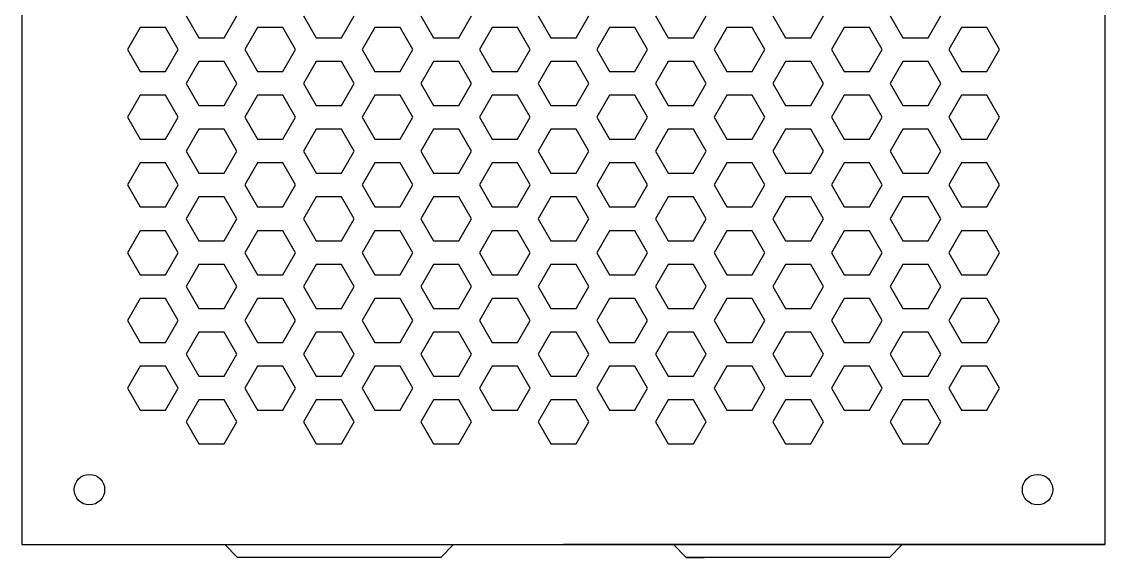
# Model space of a CAD drawing. Header units: inches. Extents: x 15 to 23, y 15 to 23.
# Drawn here: x 15 to 23, y 15 to 18.96 of the extents above; entities that cross this region are included whole.
import ezdxf

# ---------------------------------------------------------------- set-up
doc = ezdxf.new("R2010")
doc.units = ezdxf.units.IN
doc.layers.get('0').update_dxf_attribs({"linetype": 'CONTINUOUS'})

msp = doc.modelspace()

# ---------------------------------------------------------------- linework, layer by layer
for p, q in [((15, 23, -0.5), (15, 15.0937, -0.5)), ((23, 15.0937, -0.5), (23, 23, -0.5)), ((16.2144, 19, -0.5), (16.3082, 18.8376, -0.5)), ((16.4957, 18.8376, -0.5), (16.5894, 19, -0.5)), ((17.0805, 19, -0.5), (17.1742, 18.8376, -0.5)), ((17.3617, 18.8376, -0.5), (17.4555, 19, -0.5)), ((17.9465, 19, -0.5), (18.0402, 18.8376, -0.5)), ((18.2277, 18.8376, -0.5), (18.3215, 19, -0.5)), ((18.8125, 19, -0.5), (18.9063, 18.8376, -0.5)), ((19.0938, 18.8376, -0.5), (19.1875, 19, -0.5)), ((19.6785, 19, -0.5), (19.7723, 18.8376, -0.5)), ((19.9598, 18.8376, -0.5), (20.0535, 19, -0.5)), ((20.5446, 19, -0.5), (20.6383, 18.8376, -0.5)), ((20.8258, 18.8376, -0.5), (20.9196, 19, -0.5)), ((21.4106, 19, -0.5), (21.5043, 18.8376, -0.5)), ((21.6918, 18.8376, -0.5), (21.7856, 19, -0.5)), ((15.8752, 18.9124, -0.5), (15.7814, 18.75, -0.5)), ((16.0627, 18.9124, -0.5), (15.8752, 18.9124, -0.5)), ((16.1564, 18.75, -0.5), (16.0627, 18.9124, -0.5)), ((16.7412, 18.9124, -0.5), (16.6474, 18.75, -0.5)), ((16.9287, 18.9124, -0.5), (16.7412, 18.9124, -0.5)), ((17.0224, 18.75, -0.5), (16.9287, 18.9124, -0.5)), ((17.6072, 18.9124, -0.5), (17.5135, 18.75, -0.5)), ((17.7947, 18.9124, -0.5), (17.6072, 18.9124, -0.5)), ((17.8885, 18.75, -0.5), (17.7947, 18.9124, -0.5)), ((18.4732, 18.9124, -0.5), (18.3795, 18.75, -0.5)), ((18.6607, 18.9124, -0.5), (18.4732, 18.9124, -0.5)), ((18.7545, 18.75, -0.5), (18.6607, 18.9124, -0.5)), ((19.3393, 18.9124, -0.5), (19.2455, 18.75, -0.5)), ((19.5268, 18.9124, -0.5), (19.3393, 18.9124, -0.5)), ((19.6205, 18.75, -0.5), (19.5268, 18.9124, -0.5)), ((20.2053, 18.9124, -0.5), (20.1115, 18.75, -0.5)), ((20.3928, 18.9124, -0.5), (20.2053, 18.9124, -0.5)), ((20.4865, 18.75, -0.5), (20.3928, 18.9124, -0.5)), ((21.0713, 18.9124, -0.5), (20.9776, 18.75, -0.5)), ((21.2588, 18.9124, -0.5), (21.0713, 18.9124, -0.5)), ((21.3526, 18.75, -0.5), (21.2588, 18.9124, -0.5)), ((21.9373, 18.9124, -0.5), (21.8436, 18.75, -0.5)), ((22.1248, 18.9124, -0.5), (21.9373, 18.9124, -0.5)), ((22.2186, 18.75, -0.5), (22.1248, 18.9124, -0.5)), ((16.3082, 18.8376, -0.5), (16.4957, 18.8376, -0.5)), ((17.1742, 18.8376, -0.5), (17.3617, 18.8376, -0.5)), ((18.0402, 18.8376, -0.5), (18.2277, 18.8376, -0.5)), ((18.9063, 18.8376, -0.5), (19.0938, 18.8376, -0.5)), ((19.7723, 18.8376, -0.5), (19.9598, 18.8376, -0.5)), ((20.6383, 18.8376, -0.5), (20.8258, 18.8376, -0.5)), ((21.5043, 18.8376, -0.5), (21.6918, 18.8376, -0.5)), ((15.7814, 18.75, -0.5), (15.8752, 18.5876, -0.5)), ((16.0627, 18.5876, -0.5), (16.1564, 18.75, -0.5)), ((16.6474, 18.75, -0.5), (16.7412, 18.5876, -0.5)), ((16.9287, 18.5876, -0.5), (17.0224, 18.75, -0.5)), ((17.5135, 18.75, -0.5), (17.6072, 18.5876, -0.5)), ((17.7947, 18.5876, -0.5), (17.8885, 18.75, -0.5)), ((18.3795, 18.75, -0.5), (18.4732, 18.5876, -0.5)), ((18.6607, 18.5876, -0.5), (18.7545, 18.75, -0.5)), ((19.2455, 18.75, -0.5), (19.3393, 18.5876, -0.5)), ((19.5268, 18.5876, -0.5), (19.6205, 18.75, -0.5)), ((20.1115, 18.75, -0.5), (20.2053, 18.5876, -0.5)), ((20.3928, 18.5876, -0.5), (20.4865, 18.75, -0.5)), ((20.9776, 18.75, -0.5), (21.0713, 18.5876, -0.5)), ((21.2588, 18.5876, -0.5), (21.3526, 18.75, -0.5)), ((21.8436, 18.75, -0.5), (21.9373, 18.5876, -0.5)), ((22.1248, 18.5876, -0.5), (22.2186, 18.75, -0.5)), ((16.3082, 18.6624, -0.5), (16.2144, 18.5, -0.5)), ((16.4957, 18.6624, -0.5), (16.3082, 18.6624, -0.5)), ((16.5894, 18.5, -0.5), (16.4957, 18.6624, -0.5)), ((17.1742, 18.6624, -0.5), (17.0805, 18.5, -0.5)), ((17.3617, 18.6624, -0.5), (17.1742, 18.6624, -0.5)), ((17.4555, 18.5, -0.5), (17.3617, 18.6624, -0.5)), ((18.0402, 18.6624, -0.5), (17.9465, 18.5, -0.5)), ((18.2277, 18.6624, -0.5), (18.0402, 18.6624, -0.5)), ((18.3215, 18.5, -0.5), (18.2277, 18.6624, -0.5)), ((18.9063, 18.6624, -0.5), (18.8125, 18.5, -0.5)), ((19.0938, 18.6624, -0.5), (18.9063, 18.6624, -0.5)), ((19.1875, 18.5, -0.5), (19.0938, 18.6624, -0.5)), ((19.7723, 18.6624, -0.5), (19.6785, 18.5, -0.5)), ((19.9598, 18.6624, -0.5), (19.7723, 18.6624, -0.5)), ((20.0535, 18.5, -0.5), (19.9598, 18.6624, -0.5)), ((20.6383, 18.6624, -0.5), (20.5446, 18.5, -0.5)), ((20.8258, 18.6624, -0.5), (20.6383, 18.6624, -0.5)), ((20.9196, 18.5, -0.5), (20.8258, 18.6624, -0.5)), ((21.5043, 18.6624, -0.5), (21.4106, 18.5, -0.5)), ((21.6918, 18.6624, -0.5), (21.5043, 18.6624, -0.5)), ((21.7856, 18.5, -0.5), (21.6918, 18.6624, -0.5)), ((15.8752, 18.5876, -0.5), (16.0627, 18.5876, -0.5)), ((16.7412, 18.5876, -0.5), (16.9287, 18.5876, -0.5)), ((17.6072, 18.5876, -0.5), (17.7947, 18.5876, -0.5)), ((18.4732, 18.5876, -0.5), (18.6607, 18.5876, -0.5)), ((19.3393, 18.5876, -0.5), (19.5268, 18.5876, -0.5)), ((20.2053, 18.5876, -0.5), (20.3928, 18.5876, -0.5)), ((21.0713, 18.5876, -0.5), (21.2588, 18.5876, -0.5)), ((21.9373, 18.5876, -0.5), (22.1248, 18.5876, -0.5)), ((16.2144, 18.5, -0.5), (16.3082, 18.3376, -0.5)), ((16.4957, 18.3376, -0.5), (16.5894, 18.5, -0.5)), ((17.0805, 18.5, -0.5), (17.1742, 18.3376, -0.5)), ((17.3617, 18.3376, -0.5), (17.4555, 18.5, -0.5)), ((17.9465, 18.5, -0.5), (18.0402, 18.3376, -0.5)), ((18.2277, 18.3376, -0.5), (18.3215, 18.5, -0.5)), ((18.8125, 18.5, -0.5), (18.9063, 18.3376, -0.5)), ((19.0938, 18.3376, -0.5), (19.1875, 18.5, -0.5)), ((19.6785, 18.5, -0.5), (19.7723, 18.3376, -0.5)), ((19.9598, 18.3376, -0.5), (20.0535, 18.5, -0.5)), ((20.5446, 18.5, -0.5), (20.6383, 18.3376, -0.5)), ((20.8258, 18.3376, -0.5), (20.9196, 18.5, -0.5)), ((21.4106, 18.5, -0.5), (21.5043, 18.3376, -0.5)), ((21.6918, 18.3376, -0.5), (21.7856, 18.5, -0.5)), ((15.8752, 18.4124, -0.5), (15.7814, 18.25, -0.5)), ((16.0627, 18.4124, -0.5), (15.8752, 18.4124, -0.5)), ((16.1564, 18.25, -0.5), (16.0627, 18.4124, -0.5)), ((16.7412, 18.4124, -0.5), (16.6474, 18.25, -0.5)), ((16.9287, 18.4124, -0.5), (16.7412, 18.4124, -0.5)), ((17.0224, 18.25, -0.5), (16.9287, 18.4124, -0.5)), ((17.6072, 18.4124, -0.5), (17.5135, 18.25, -0.5)), ((17.7947, 18.4124, -0.5), (17.6072, 18.4124, -0.5)), ((17.8885, 18.25, -0.5), (17.7947, 18.4124, -0.5)), ((18.4732, 18.4124, -0.5), (18.3795, 18.25, -0.5)), ((18.6607, 18.4124, -0.5), (18.4732, 18.4124, -0.5)), ((18.7545, 18.25, -0.5), (18.6607, 18.4124, -0.5)), ((19.3393, 18.4124, -0.5), (19.2455, 18.25, -0.5)), ((19.5268, 18.4124, -0.5), (19.3393, 18.4124, -0.5)), ((19.6205, 18.25, -0.5), (19.5268, 18.4124, -0.5)), ((20.2053, 18.4124, -0.5), (20.1115, 18.25, -0.5)), ((20.3928, 18.4124, -0.5), (20.2053, 18.4124, -0.5)), ((20.4865, 18.25, -0.5), (20.3928, 18.4124, -0.5)), ((21.0713, 18.4124, -0.5), (20.9776, 18.25, -0.5)), ((21.2588, 18.4124, -0.5), (21.0713, 18.4124, -0.5)), ((21.3526, 18.25, -0.5), (21.2588, 18.4124, -0.5)), ((21.9373, 18.4124, -0.5), (21.8436, 18.25, -0.5)), ((22.1248, 18.4124, -0.5), (21.9373, 18.4124, -0.5)), ((22.2186, 18.25, -0.5), (22.1248, 18.4124, -0.5)), ((16.3082, 18.3376, -0.5), (16.4957, 18.3376, -0.5)), ((17.1742, 18.3376, -0.5), (17.3617, 18.3376, -0.5)), ((18.0402, 18.3376, -0.5), (18.2277, 18.3376, -0.5)), ((18.9063, 18.3376, -0.5), (19.0938, 18.3376, -0.5)), ((19.7723, 18.3376, -0.5), (19.9598, 18.3376, -0.5)), ((20.6383, 18.3376, -0.5), (20.8258, 18.3376, -0.5)), ((21.5043, 18.3376, -0.5), (21.6918, 18.3376, -0.5)), ((15.7814, 18.25, -0.5), (15.8752, 18.0876, -0.5)), ((16.0627, 18.0876, -0.5), (16.1564, 18.25, -0.5)), ((16.6474, 18.25, -0.5), (16.7412, 18.0876, -0.5)), ((16.9287, 18.0876, -0.5), (17.0224, 18.25, -0.5)), ((17.5135, 18.25, -0.5), (17.6072, 18.0876, -0.5)), ((17.7947, 18.0876, -0.5), (17.8885, 18.25, -0.5)), ((18.3795, 18.25, -0.5), (18.4732, 18.0876, -0.5)), ((18.6607, 18.0876, -0.5), (18.7545, 18.25, -0.5)), ((19.2455, 18.25, -0.5), (19.3393, 18.0876, -0.5)), ((19.5268, 18.0876, -0.5), (19.6205, 18.25, -0.5)), ((20.1115, 18.25, -0.5), (20.2053, 18.0876, -0.5)), ((20.3928, 18.0876, -0.5), (20.4865, 18.25, -0.5)), ((20.9776, 18.25, -0.5), (21.0713, 18.0876, -0.5)), ((21.2588, 18.0876, -0.5), (21.3526, 18.25, -0.5)), ((21.8436, 18.25, -0.5), (21.9373, 18.0876, -0.5)), ((22.1248, 18.0876, -0.5), (22.2186, 18.25, -0.5)), ((16.3082, 18.1624, -0.5), (16.2144, 18, -0.5)), ((16.4957, 18.1624, -0.5), (16.3082, 18.1624, -0.5)), ((16.5894, 18, -0.5), (16.4957, 18.1624, -0.5)), ((17.1742, 18.1624, -0.5), (17.0805, 18, -0.5)), ((17.3617, 18.1624, -0.5), (17.1742, 18.1624, -0.5)), ((17.4555, 18, -0.5), (17.3617, 18.1624, -0.5)), ((18.0402, 18.1624, -0.5), (17.9465, 18, -0.5)), ((18.2277, 18.1624, -0.5), (18.0402, 18.1624, -0.5)), ((18.3215, 18, -0.5), (18.2277, 18.1624, -0.5)), ((18.9063, 18.1624, -0.5), (18.8125, 18, -0.5)), ((19.0938, 18.1624, -0.5), (18.9063, 18.1624, -0.5)), ((19.1875, 18, -0.5), (19.0938, 18.1624, -0.5)), ((19.7723, 18.1624, -0.5), (19.6785, 18, -0.5)), ((19.9598, 18.1624, -0.5), (19.7723, 18.1624, -0.5)), ((20.0535, 18, -0.5), (19.9598, 18.1624, -0.5)), ((20.6383, 18.1624, -0.5), (20.5446, 18, -0.5)), ((20.8258, 18.1624, -0.5), (20.6383, 18.1624, -0.5)), ((20.9196, 18, -0.5), (20.8258, 18.1624, -0.5)), ((21.5043, 18.1624, -0.5), (21.4106, 18, -0.5)), ((21.6918, 18.1624, -0.5), (21.5043, 18.1624, -0.5)), ((21.7856, 18, -0.5), (21.6918, 18.1624, -0.5)), ((15.8752, 18.0876, -0.5), (16.0627, 18.0876, -0.5)), ((16.7412, 18.0876, -0.5), (16.9287, 18.0876, -0.5)), ((17.6072, 18.0876, -0.5), (17.7947, 18.0876, -0.5)), ((18.4732, 18.0876, -0.5), (18.6607, 18.0876, -0.5)), ((19.3393, 18.0876, -0.5), (19.5268, 18.0876, -0.5)), ((20.2053, 18.0876, -0.5), (20.3928, 18.0876, -0.5)), ((21.0713, 18.0876, -0.5), (21.2588, 18.0876, -0.5)), ((21.9373, 18.0876, -0.5), (22.1248, 18.0876, -0.5)), ((16.2144, 18, -0.5), (16.3082, 17.8376, -0.5)), ((16.4957, 17.8376, -0.5), (16.5894, 18, -0.5)), ((17.0805, 18, -0.5), (17.1742, 17.8376, -0.5)), ((17.3617, 17.8376, -0.5), (17.4555, 18, -0.5)), ((17.9465, 18, -0.5), (18.0402, 17.8376, -0.5)), ((18.2277, 17.8376, -0.5), (18.3215, 18, -0.5)), ((18.8125, 18, -0.5), (18.9063, 17.8376, -0.5)), ((19.0938, 17.8376, -0.5), (19.1875, 18, -0.5)), ((19.6785, 18, -0.5), (19.7723, 17.8376, -0.5)), ((19.9598, 17.8376, -0.5), (20.0535, 18, -0.5)), ((20.5446, 18, -0.5), (20.6383, 17.8376, -0.5)), ((20.8258, 17.8376, -0.5), (20.9196, 18, -0.5)), ((21.4106, 18, -0.5), (21.5043, 17.8376, -0.5)), ((21.6918, 17.8376, -0.5), (21.7856, 18, -0.5)), ((15.8752, 17.9124, -0.5), (15.7814, 17.75, -0.5)), ((16.0627, 17.9124, -0.5), (15.8752, 17.9124, -0.5)), ((16.1564, 17.75, -0.5), (16.0627, 17.9124, -0.5)), ((16.7412, 17.9124, -0.5), (16.6474, 17.75, -0.5)), ((16.9287, 17.9124, -0.5), (16.7412, 17.9124, -0.5)), ((17.0224, 17.75, -0.5), (16.9287, 17.9124, -0.5)), ((17.6072, 17.9124, -0.5), (17.5135, 17.75, -0.5)), ((17.7947, 17.9124, -0.5), (17.6072, 17.9124, -0.5)), ((17.8885, 17.75, -0.5), (17.7947, 17.9124, -0.5)), ((18.4732, 17.9124, -0.5), (18.3795, 17.75, -0.5)), ((18.6607, 17.9124, -0.5), (18.4732, 17.9124, -0.5)), ((18.7545, 17.75, -0.5), (18.6607, 17.9124, -0.5)), ((19.3393, 17.9124, -0.5), (19.2455, 17.75, -0.5)), ((19.5268, 17.9124, -0.5), (19.3393, 17.9124, -0.5)), ((19.6205, 17.75, -0.5), (19.5268, 17.9124, -0.5)), ((20.2053, 17.9124, -0.5), (20.1115, 17.75, -0.5)), ((20.3928, 17.9124, -0.5), (20.2053, 17.9124, -0.5)), ((20.4865, 17.75, -0.5), (20.3928, 17.9124, -0.5)), ((21.0713, 17.9124, -0.5), (20.9776, 17.75, -0.5)), ((21.2588, 17.9124, -0.5), (21.0713, 17.9124, -0.5)), ((21.3526, 17.75, -0.5), (21.2588, 17.9124, -0.5)), ((21.9373, 17.9124, -0.5), (21.8436, 17.75, -0.5)), ((22.1248, 17.9124, -0.5), (21.9373, 17.9124, -0.5)), ((22.2186, 17.75, -0.5), (22.1248, 17.9124, -0.5)), ((16.3082, 17.8376, -0.5), (16.4957, 17.8376, -0.5)), ((17.1742, 17.8376, -0.5), (17.3617, 17.8376, -0.5)), ((18.0402, 17.8376, -0.5), (18.2277, 17.8376, -0.5)), ((18.9063, 17.8376, -0.5), (19.0938, 17.8376, -0.5)), ((19.7723, 17.8376, -0.5), (19.9598, 17.8376, -0.5)), ((20.6383, 17.8376, -0.5), (20.8258, 17.8376, -0.5)), ((21.5043, 17.8376, -0.5), (21.6918, 17.8376, -0.5)), ((15.7814, 17.75, -0.5), (15.8752, 17.5876, -0.5)), ((16.0627, 17.5876, -0.5), (16.1564, 17.75, -0.5)), ((16.6474, 17.75, -0.5), (16.7412, 17.5876, -0.5)), ((16.9287, 17.5876, -0.5), (17.0224, 17.75, -0.5)), ((17.5135, 17.75, -0.5), (17.6072, 17.5876, -0.5)), ((17.7947, 17.5876, -0.5), (17.8885, 17.75, -0.5)), ((18.3795, 17.75, -0.5), (18.4732, 17.5876, -0.5)), ((18.6607, 17.5876, -0.5), (18.7545, 17.75, -0.5)), ((19.2455, 17.75, -0.5), (19.3393, 17.5876, -0.5)), ((19.5268, 17.5876, -0.5), (19.6205, 17.75, -0.5)), ((20.1115, 17.75, -0.5), (20.2053, 17.5876, -0.5)), ((20.3928, 17.5876, -0.5), (20.4865, 17.75, -0.5)), ((20.9776, 17.75, -0.5), (21.0713, 17.5876, -0.5)), ((21.2588, 17.5876, -0.5), (21.3526, 17.75, -0.5)), ((21.8436, 17.75, -0.5), (21.9373, 17.5876, -0.5)), ((22.1248, 17.5876, -0.5), (22.2186, 17.75, -0.5)), ((16.3082, 17.6624, -0.5), (16.2144, 17.5, -0.5)), ((16.4957, 17.6624, -0.5), (16.3082, 17.6624, -0.5)), ((16.5894, 17.5, -0.5), (16.4957, 17.6624, -0.5)), ((17.1742, 17.6624, -0.5), (17.0805, 17.5, -0.5)), ((17.3617, 17.6624, -0.5), (17.1742, 17.6624, -0.5)), ((17.4555, 17.5, -0.5), (17.3617, 17.6624, -0.5)), ((18.0402, 17.6624, -0.5), (17.9465, 17.5, -0.5)), ((18.2277, 17.6624, -0.5), (18.0402, 17.6624, -0.5)), ((18.3215, 17.5, -0.5), (18.2277, 17.6624, -0.5)), ((18.9063, 17.6624, -0.5), (18.8125, 17.5, -0.5)), ((19.0938, 17.6624, -0.5), (18.9063, 17.6624, -0.5)), ((19.1875, 17.5, -0.5), (19.0938, 17.6624, -0.5)), ((19.7723, 17.6624, -0.5), (19.6785, 17.5, -0.5)), ((19.9598, 17.6624, -0.5), (19.7723, 17.6624, -0.5)), ((20.0535, 17.5, -0.5), (19.9598, 17.6624, -0.5)), ((20.6383, 17.6624, -0.5), (20.5446, 17.5, -0.5)), ((20.8258, 17.6624, -0.5), (20.6383, 17.6624, -0.5)), ((20.9196, 17.5, -0.5), (20.8258, 17.6624, -0.5)), ((21.5043, 17.6624, -0.5), (21.4106, 17.5, -0.5)), ((21.6918, 17.6624, -0.5), (21.5043, 17.6624, -0.5)), ((21.7856, 17.5, -0.5), (21.6918, 17.6624, -0.5)), ((15.8752, 17.5876, -0.5), (16.0627, 17.5876, -0.5)), ((16.7412, 17.5876, -0.5), (16.9287, 17.5876, -0.5)), ((17.6072, 17.5876, -0.5), (17.7947, 17.5876, -0.5)), ((18.4732, 17.5876, -0.5), (18.6607, 17.5876, -0.5)), ((19.3393, 17.5876, -0.5), (19.5268, 17.5876, -0.5)), ((20.2053, 17.5876, -0.5), (20.3928, 17.5876, -0.5)), ((21.0713, 17.5876, -0.5), (21.2588, 17.5876, -0.5)), ((21.9373, 17.5876, -0.5), (22.1248, 17.5876, -0.5)), ((16.2144, 17.5, -0.5), (16.3082, 17.3376, -0.5)), ((16.4957, 17.3376, -0.5), (16.5894, 17.5, -0.5)), ((17.0805, 17.5, -0.5), (17.1742, 17.3376, -0.5)), ((17.3617, 17.3376, -0.5), (17.4555, 17.5, -0.5)), ((17.9465, 17.5, -0.5), (18.0402, 17.3376, -0.5)), ((18.2277, 17.3376, -0.5), (18.3215, 17.5, -0.5)), ((18.8125, 17.5, -0.5), (18.9063, 17.3376, -0.5)), ((19.0938, 17.3376, -0.5), (19.1875, 17.5, -0.5)), ((19.6785, 17.5, -0.5), (19.7723, 17.3376, -0.5)), ((19.9598, 17.3376, -0.5), (20.0535, 17.5, -0.5)), ((20.5446, 17.5, -0.5), (20.6383, 17.3376, -0.5)), ((20.8258, 17.3376, -0.5), (20.9196, 17.5, -0.5)), ((21.4106, 17.5, -0.5), (21.5043, 17.3376, -0.5)), ((21.6918, 17.3376, -0.5), (21.7856, 17.5, -0.5)), ((15.8752, 17.4124, -0.5), (15.7814, 17.25, -0.5)), ((16.0627, 17.4124, -0.5), (15.8752, 17.4124, -0.5)), ((16.1564, 17.25, -0.5), (16.0627, 17.4124, -0.5)), ((16.7412, 17.4124, -0.5), (16.6474, 17.25, -0.5)), ((16.9287, 17.4124, -0.5), (16.7412, 17.4124, -0.5)), ((17.0224, 17.25, -0.5), (16.9287, 17.4124, -0.5)), ((17.6072, 17.4124, -0.5), (17.5135, 17.25, -0.5)), ((17.7947, 17.4124, -0.5), (17.6072, 17.4124, -0.5)), ((17.8885, 17.25, -0.5), (17.7947, 17.4124, -0.5)), ((18.4732, 17.4124, -0.5), (18.3795, 17.25, -0.5)), ((18.6607, 17.4124, -0.5), (18.4732, 17.4124, -0.5)), ((18.7545, 17.25, -0.5), (18.6607, 17.4124, -0.5)), ((19.3393, 17.4124, -0.5), (19.2455, 17.25, -0.5)), ((19.5268, 17.4124, -0.5), (19.3393, 17.4124, -0.5)), ((19.6205, 17.25, -0.5), (19.5268, 17.4124, -0.5)), ((20.2053, 17.4124, -0.5), (20.1115, 17.25, -0.5)), ((20.3928, 17.4124, -0.5), (20.2053, 17.4124, -0.5)), ((20.4865, 17.25, -0.5), (20.3928, 17.4124, -0.5)), ((21.0713, 17.4124, -0.5), (20.9776, 17.25, -0.5)), ((21.2588, 17.4124, -0.5), (21.0713, 17.4124, -0.5)), ((21.3526, 17.25, -0.5), (21.2588, 17.4124, -0.5)), ((21.9373, 17.4124, -0.5), (21.8436, 17.25, -0.5)), ((22.1248, 17.4124, -0.5), (21.9373, 17.4124, -0.5)), ((22.2186, 17.25, -0.5), (22.1248, 17.4124, -0.5)), ((16.3082, 17.3376, -0.5), (16.4957, 17.3376, -0.5)), ((17.1742, 17.3376, -0.5), (17.3617, 17.3376, -0.5)), ((18.0402, 17.3376, -0.5), (18.2277, 17.3376, -0.5)), ((18.9063, 17.3376, -0.5), (19.0938, 17.3376, -0.5)), ((19.7723, 17.3376, -0.5), (19.9598, 17.3376, -0.5)), ((20.6383, 17.3376, -0.5), (20.8258, 17.3376, -0.5)), ((21.5043, 17.3376, -0.5), (21.6918, 17.3376, -0.5)), ((15.7814, 17.25, -0.5), (15.8752, 17.0876, -0.5)), ((16.0627, 17.0876, -0.5), (16.1564, 17.25, -0.5)), ((16.6474, 17.25, -0.5), (16.7412, 17.0876, -0.5)), ((16.9287, 17.0876, -0.5), (17.0224, 17.25, -0.5)), ((17.5135, 17.25, -0.5), (17.6072, 17.0876, -0.5)), ((17.7947, 17.0876, -0.5), (17.8885, 17.25, -0.5)), ((18.3795, 17.25, -0.5), (18.4732, 17.0876, -0.5)), ((18.6607, 17.0876, -0.5), (18.7545, 17.25, -0.5)), ((19.2455, 17.25, -0.5), (19.3393, 17.0876, -0.5)), ((19.5268, 17.0876, -0.5), (19.6205, 17.25, -0.5)), ((20.1115, 17.25, -0.5), (20.2053, 17.0876, -0.5)), ((20.3928, 17.0876, -0.5), (20.4865, 17.25, -0.5)), ((20.9776, 17.25, -0.5), (21.0713, 17.0876, -0.5)), ((21.2588, 17.0876, -0.5), (21.3526, 17.25, -0.5)), ((21.8436, 17.25, -0.5), (21.9373, 17.0876, -0.5)), ((22.1248, 17.0876, -0.5), (22.2186, 17.25, -0.5)), ((16.3082, 17.1624, -0.5), (16.2144, 17, -0.5)), ((16.4957, 17.1624, -0.5), (16.3082, 17.1624, -0.5)), ((16.5894, 17, -0.5), (16.4957, 17.1624, -0.5)), ((17.1742, 17.1624, -0.5), (17.0805, 17, -0.5)), ((17.3617, 17.1624, -0.5), (17.1742, 17.1624, -0.5)), ((17.4555, 17, -0.5), (17.3617, 17.1624, -0.5)), ((18.0402, 17.1624, -0.5), (17.9465, 17, -0.5)), ((18.2277, 17.1624, -0.5), (18.0402, 17.1624, -0.5)), ((18.3215, 17, -0.5), (18.2277, 17.1624, -0.5)), ((18.9063, 17.1624, -0.5), (18.8125, 17, -0.5)), ((19.0938, 17.1624, -0.5), (18.9063, 17.1624, -0.5)), ((19.1875, 17, -0.5), (19.0938, 17.1624, -0.5)), ((19.7723, 17.1624, -0.5), (19.6785, 17, -0.5)), ((19.9598, 17.1624, -0.5), (19.7723, 17.1624, -0.5)), ((20.0535, 17, -0.5), (19.9598, 17.1624, -0.5)), ((20.6383, 17.1624, -0.5), (20.5446, 17, -0.5)), ((20.8258, 17.1624, -0.5), (20.6383, 17.1624, -0.5)), ((20.9196, 17, -0.5), (20.8258, 17.1624, -0.5)), ((21.5043, 17.1624, -0.5), (21.4106, 17, -0.5)), ((21.6918, 17.1624, -0.5), (21.5043, 17.1624, -0.5)), ((21.7856, 17, -0.5), (21.6918, 17.1624, -0.5)), ((15.8752, 17.0876, -0.5), (16.0627, 17.0876, -0.5)), ((16.7412, 17.0876, -0.5), (16.9287, 17.0876, -0.5)), ((17.6072, 17.0876, -0.5), (17.7947, 17.0876, -0.5)), ((18.4732, 17.0876, -0.5), (18.6607, 17.0876, -0.5)), ((19.3393, 17.0876, -0.5), (19.5268, 17.0876, -0.5)), ((20.2053, 17.0876, -0.5), (20.3928, 17.0876, -0.5)), ((21.0713, 17.0876, -0.5), (21.2588, 17.0876, -0.5)), ((21.9373, 17.0876, -0.5), (22.1248, 17.0876, -0.5)), ((16.2144, 17, -0.5), (16.3082, 16.8376, -0.5)), ((16.4957, 16.8376, -0.5), (16.5894, 17, -0.5)), ((17.0805, 17, -0.5), (17.1742, 16.8376, -0.5)), ((17.3617, 16.8376, -0.5), (17.4555, 17, -0.5)), ((17.9465, 17, -0.5), (18.0402, 16.8376, -0.5)), ((18.2277, 16.8376, -0.5), (18.3215, 17, -0.5)), ((18.8125, 17, -0.5), (18.9063, 16.8376, -0.5)), ((19.0938, 16.8376, -0.5), (19.1875, 17, -0.5)), ((19.6785, 17, -0.5), (19.7723, 16.8376, -0.5)), ((19.9598, 16.8376, -0.5), (20.0535, 17, -0.5)), ((20.5446, 17, -0.5), (20.6383, 16.8376, -0.5)), ((20.8258, 16.8376, -0.5), (20.9196, 17, -0.5)), ((21.4106, 17, -0.5), (21.5043, 16.8376, -0.5)), ((21.6918, 16.8376, -0.5), (21.7856, 17, -0.5)), ((15.8752, 16.9124, -0.5), (15.7814, 16.75, -0.5)), ((16.0627, 16.9124, -0.5), (15.8752, 16.9124, -0.5)), ((16.1564, 16.75, -0.5), (16.0627, 16.9124, -0.5)), ((16.7412, 16.9124, -0.5), (16.6474, 16.75, -0.5)), ((16.9287, 16.9124, -0.5), (16.7412, 16.9124, -0.5)), ((17.0224, 16.75, -0.5), (16.9287, 16.9124, -0.5)), ((17.6072, 16.9124, -0.5), (17.5135, 16.75, -0.5)), ((17.7947, 16.9124, -0.5), (17.6072, 16.9124, -0.5)), ((17.8885, 16.75, -0.5), (17.7947, 16.9124, -0.5)), ((18.4732, 16.9124, -0.5), (18.3795, 16.75, -0.5)), ((18.6607, 16.9124, -0.5), (18.4732, 16.9124, -0.5)), ((18.7545, 16.75, -0.5), (18.6607, 16.9124, -0.5)), ((19.3393, 16.9124, -0.5), (19.2455, 16.75, -0.5)), ((19.5268, 16.9124, -0.5), (19.3393, 16.9124, -0.5)), ((19.6205, 16.75, -0.5), (19.5268, 16.9124, -0.5)), ((20.2053, 16.9124, -0.5), (20.1115, 16.75, -0.5)), ((20.3928, 16.9124, -0.5), (20.2053, 16.9124, -0.5)), ((20.4865, 16.75, -0.5), (20.3928, 16.9124, -0.5)), ((21.0713, 16.9124, -0.5), (20.9776, 16.75, -0.5)), ((21.2588, 16.9124, -0.5), (21.0713, 16.9124, -0.5)), ((21.3526, 16.75, -0.5), (21.2588, 16.9124, -0.5)), ((21.9373, 16.9124, -0.5), (21.8436, 16.75, -0.5)), ((22.1248, 16.9124, -0.5), (21.9373, 16.9124, -0.5)), ((22.2186, 16.75, -0.5), (22.1248, 16.9124, -0.5)), ((16.3082, 16.8376, -0.5), (16.4957, 16.8376, -0.5)), ((17.1742, 16.8376, -0.5), (17.3617, 16.8376, -0.5)), ((18.0402, 16.8376, -0.5), (18.2277, 16.8376, -0.5)), ((18.9063, 16.8376, -0.5), (19.0938, 16.8376, -0.5)), ((19.7723, 16.8376, -0.5), (19.9598, 16.8376, -0.5)), ((20.6383, 16.8376, -0.5), (20.8258, 16.8376, -0.5)), ((21.5043, 16.8376, -0.5), (21.6918, 16.8376, -0.5)), ((15.7814, 16.75, -0.5), (15.8752, 16.5876, -0.5)), ((16.0627, 16.5876, -0.5), (16.1564, 16.75, -0.5)), ((16.6474, 16.75, -0.5), (16.7412, 16.5876, -0.5)), ((16.9287, 16.5876, -0.5), (17.0224, 16.75, -0.5)), ((17.5135, 16.75, -0.5), (17.6072, 16.5876, -0.5)), ((17.7947, 16.5876, -0.5), (17.8885, 16.75, -0.5)), ((18.3795, 16.75, -0.5), (18.4732, 16.5876, -0.5)), ((18.6607, 16.5876, -0.5), (18.7545, 16.75, -0.5)), ((19.2455, 16.75, -0.5), (19.3393, 16.5876, -0.5)), ((19.5268, 16.5876, -0.5), (19.6205, 16.75, -0.5)), ((20.1115, 16.75, -0.5), (20.2053, 16.5876, -0.5)), ((20.3928, 16.5876, -0.5), (20.4865, 16.75, -0.5)), ((20.9776, 16.75, -0.5), (21.0713, 16.5876, -0.5)), ((21.2588, 16.5876, -0.5), (21.3526, 16.75, -0.5)), ((21.8436, 16.75, -0.5), (21.9373, 16.5876, -0.5)), ((22.1248, 16.5876, -0.5), (22.2186, 16.75, -0.5)), ((16.3082, 16.6624, -0.5), (16.2144, 16.5, -0.5)), ((16.4957, 16.6624, -0.5), (16.3082, 16.6624, -0.5)), ((16.5894, 16.5, -0.5), (16.4957, 16.6624, -0.5)), ((17.1742, 16.6624, -0.5), (17.0805, 16.5, -0.5)), ((17.3617, 16.6624, -0.5), (17.1742, 16.6624, -0.5)), ((17.4555, 16.5, -0.5), (17.3617, 16.6624, -0.5)), ((18.0402, 16.6624, -0.5), (17.9465, 16.5, -0.5)), ((18.2277, 16.6624, -0.5), (18.0402, 16.6624, -0.5)), ((18.3215, 16.5, -0.5), (18.2277, 16.6624, -0.5)), ((18.9063, 16.6624, -0.5), (18.8125, 16.5, -0.5)), ((19.0938, 16.6624, -0.5), (18.9063, 16.6624, -0.5)), ((19.1875, 16.5, -0.5), (19.0938, 16.6624, -0.5)), ((19.7723, 16.6624, -0.5), (19.6785, 16.5, -0.5)), ((19.9598, 16.6624, -0.5), (19.7723, 16.6624, -0.5)), ((20.0535, 16.5, -0.5), (19.9598, 16.6624, -0.5)), ((20.6383, 16.6624, -0.5), (20.5446, 16.5, -0.5)), ((20.8258, 16.6624, -0.5), (20.6383, 16.6624, -0.5)), ((20.9196, 16.5, -0.5), (20.8258, 16.6624, -0.5)), ((21.5043, 16.6624, -0.5), (21.4106, 16.5, -0.5)), ((21.6918, 16.6624, -0.5), (21.5043, 16.6624, -0.5)), ((21.7856, 16.5, -0.5), (21.6918, 16.6624, -0.5)), ((15.8752, 16.5876, -0.5), (16.0627, 16.5876, -0.5)), ((16.7412, 16.5876, -0.5), (16.9287, 16.5876, -0.5)), ((17.6072, 16.5876, -0.5), (17.7947, 16.5876, -0.5)), ((18.4732, 16.5876, -0.5), (18.6607, 16.5876, -0.5)), ((19.3393, 16.5876, -0.5), (19.5268, 16.5876, -0.5)), ((20.2053, 16.5876, -0.5), (20.3928, 16.5876, -0.5)), ((21.0713, 16.5876, -0.5), (21.2588, 16.5876, -0.5)), ((21.9373, 16.5876, -0.5), (22.1248, 16.5876, -0.5)), ((16.2144, 16.5, -0.5), (16.3082, 16.3376, -0.5)), ((16.4957, 16.3376, -0.5), (16.5894, 16.5, -0.5)), ((17.0805, 16.5, -0.5), (17.1742, 16.3376, -0.5)), ((17.3617, 16.3376, -0.5), (17.4555, 16.5, -0.5)), ((17.9465, 16.5, -0.5), (18.0402, 16.3376, -0.5)), ((18.2277, 16.3376, -0.5), (18.3215, 16.5, -0.5)), ((18.8125, 16.5, -0.5), (18.9063, 16.3376, -0.5)), ((19.0938, 16.3376, -0.5), (19.1875, 16.5, -0.5)), ((19.6785, 16.5, -0.5), (19.7723, 16.3376, -0.5)), ((19.9598, 16.3376, -0.5), (20.0535, 16.5, -0.5)), ((20.5446, 16.5, -0.5), (20.6383, 16.3376, -0.5)), ((20.8258, 16.3376, -0.5), (20.9196, 16.5, -0.5)), ((21.4106, 16.5, -0.5), (21.5043, 16.3376, -0.5)), ((21.6918, 16.3376, -0.5), (21.7856, 16.5, -0.5)), ((15.8752, 16.4124, -0.5), (15.7814, 16.25, -0.5)), ((16.0627, 16.4124, -0.5), (15.8752, 16.4124, -0.5)), ((16.1564, 16.25, -0.5), (16.0627, 16.4124, -0.5)), ((16.7412, 16.4124, -0.5), (16.6474, 16.25, -0.5)), ((16.9287, 16.4124, -0.5), (16.7412, 16.4124, -0.5)), ((17.0224, 16.25, -0.5), (16.9287, 16.4124, -0.5)), ((17.6072, 16.4124, -0.5), (17.5135, 16.25, -0.5)), ((17.7947, 16.4124, -0.5), (17.6072, 16.4124, -0.5)), ((17.8885, 16.25, -0.5), (17.7947, 16.4124, -0.5)), ((18.4732, 16.4124, -0.5), (18.3795, 16.25, -0.5)), ((18.6607, 16.4124, -0.5), (18.4732, 16.4124, -0.5)), ((18.7545, 16.25, -0.5), (18.6607, 16.4124, -0.5)), ((19.3393, 16.4124, -0.5), (19.2455, 16.25, -0.5)), ((19.5268, 16.4124, -0.5), (19.3393, 16.4124, -0.5)), ((19.6205, 16.25, -0.5), (19.5268, 16.4124, -0.5)), ((20.2053, 16.4124, -0.5), (20.1115, 16.25, -0.5)), ((20.3928, 16.4124, -0.5), (20.2053, 16.4124, -0.5)), ((20.4865, 16.25, -0.5), (20.3928, 16.4124, -0.5)), ((21.0713, 16.4124, -0.5), (20.9776, 16.25, -0.5)), ((21.2588, 16.4124, -0.5), (21.0713, 16.4124, -0.5)), ((21.3526, 16.25, -0.5), (21.2588, 16.4124, -0.5)), ((21.9373, 16.4124, -0.5), (21.8436, 16.25, -0.5)), ((22.1248, 16.4124, -0.5), (21.9373, 16.4124, -0.5)), ((22.2186, 16.25, -0.5), (22.1248, 16.4124, -0.5)), ((16.3082, 16.3376, -0.5), (16.4957, 16.3376, -0.5)), ((17.1742, 16.3376, -0.5), (17.3617, 16.3376, -0.5)), ((18.0402, 16.3376, -0.5), (18.2277, 16.3376, -0.5)), ((18.9063, 16.3376, -0.5), (19.0938, 16.3376, -0.5)), ((19.7723, 16.3376, -0.5), (19.9598, 16.3376, -0.5)), ((20.6383, 16.3376, -0.5), (20.8258, 16.3376, -0.5)), ((21.5043, 16.3376, -0.5), (21.6918, 16.3376, -0.5)), ((15.7814, 16.25, -0.5), (15.8752, 16.0876, -0.5)), ((16.0627, 16.0876, -0.5), (16.1564, 16.25, -0.5)), ((16.6474, 16.25, -0.5), (16.7412, 16.0876, -0.5)), ((16.9287, 16.0876, -0.5), (17.0224, 16.25, -0.5)), ((17.5135, 16.25, -0.5), (17.6072, 16.0876, -0.5)), ((17.7947, 16.0876, -0.5), (17.8885, 16.25, -0.5)), ((18.3795, 16.25, -0.5), (18.4732, 16.0876, -0.5)), ((18.6607, 16.0876, -0.5), (18.7545, 16.25, -0.5)), ((19.2455, 16.25, -0.5), (19.3393, 16.0876, -0.5)), ((19.5268, 16.0876, -0.5), (19.6205, 16.25, -0.5)), ((20.1115, 16.25, -0.5), (20.2053, 16.0876, -0.5)), ((20.3928, 16.0876, -0.5), (20.4865, 16.25, -0.5)), ((20.9776, 16.25, -0.5), (21.0713, 16.0876, -0.5)), ((21.2588, 16.0876, -0.5), (21.3526, 16.25, -0.5)), ((21.8436, 16.25, -0.5), (21.9373, 16.0876, -0.5)), ((22.1248, 16.0876, -0.5), (22.2186, 16.25, -0.5)), ((16.3082, 16.1624, -0.5), (16.2144, 16, -0.5)), ((16.4957, 16.1624, -0.5), (16.3082, 16.1624, -0.5)), ((16.5894, 16, -0.5), (16.4957, 16.1624, -0.5)), ((17.1742, 16.1624, -0.5), (17.0805, 16, -0.5)), ((17.3617, 16.1624, -0.5), (17.1742, 16.1624, -0.5)), ((17.4555, 16, -0.5), (17.3617, 16.1624, -0.5)), ((18.0402, 16.1624, -0.5), (17.9465, 16, -0.5)), ((18.2277, 16.1624, -0.5), (18.0402, 16.1624, -0.5)), ((18.3215, 16, -0.5), (18.2277, 16.1624, -0.5)), ((18.9063, 16.1624, -0.5), (18.8125, 16, -0.5)), ((19.0938, 16.1624, -0.5), (18.9063, 16.1624, -0.5)), ((19.1875, 16, -0.5), (19.0938, 16.1624, -0.5)), ((19.7723, 16.1624, -0.5), (19.6785, 16, -0.5)), ((19.9598, 16.1624, -0.5), (19.7723, 16.1624, -0.5)), ((20.0535, 16, -0.5), (19.9598, 16.1624, -0.5)), ((20.6383, 16.1624, -0.5), (20.5446, 16, -0.5)), ((20.8258, 16.1624, -0.5), (20.6383, 16.1624, -0.5)), ((20.9196, 16, -0.5), (20.8258, 16.1624, -0.5)), ((21.5043, 16.1624, -0.5), (21.4106, 16, -0.5)), ((21.6918, 16.1624, -0.5), (21.5043, 16.1624, -0.5)), ((21.7856, 16, -0.5), (21.6918, 16.1624, -0.5)), ((15.8752, 16.0876, -0.5), (16.0627, 16.0876, -0.5)), ((16.7412, 16.0876, -0.5), (16.9287, 16.0876, -0.5)), ((17.6072, 16.0876, -0.5), (17.7947, 16.0876, -0.5)), ((18.4732, 16.0876, -0.5), (18.6607, 16.0876, -0.5)), ((19.3393, 16.0876, -0.5), (19.5268, 16.0876, -0.5)), ((20.2053, 16.0876, -0.5), (20.3928, 16.0876, -0.5)), ((21.0713, 16.0876, -0.5), (21.2588, 16.0876, -0.5)), ((21.9373, 16.0876, -0.5), (22.1248, 16.0876, -0.5)), ((16.2144, 16, -0.5), (16.3082, 15.8376, -0.5)), ((16.4957, 15.8376, -0.5), (16.5894, 16, -0.5)), ((17.0805, 16, -0.5), (17.1742, 15.8376, -0.5)), ((17.3617, 15.8376, -0.5), (17.4555, 16, -0.5)), ((17.9465, 16, -0.5), (18.0402, 15.8376, -0.5)), ((18.2277, 15.8376, -0.5), (18.3215, 16, -0.5)), ((18.8125, 16, -0.5), (18.9063, 15.8376, -0.5)), ((19.0938, 15.8376, -0.5), (19.1875, 16, -0.5)), ((19.6785, 16, -0.5), (19.7723, 15.8376, -0.5)), ((19.9598, 15.8376, -0.5), (20.0535, 16, -0.5)), ((20.5446, 16, -0.5), (20.6383, 15.8376, -0.5)), ((20.8258, 15.8376, -0.5), (20.9196, 16, -0.5)), ((21.4106, 16, -0.5), (21.5043, 15.8376, -0.5)), ((21.6918, 15.8376, -0.5), (21.7856, 16, -0.5)), ((16.3082, 15.8376, -0.5), (16.4957, 15.8376, -0.5)), ((17.1742, 15.8376, -0.5), (17.3617, 15.8376, -0.5)), ((18.0402, 15.8376, -0.5), (18.2277, 15.8376, -0.5)), ((18.9063, 15.8376, -0.5), (19.0938, 15.8376, -0.5)), ((19.7723, 15.8376, -0.5), (19.9598, 15.8376, -0.5)), ((20.6383, 15.8376, -0.5), (20.8258, 15.8376, -0.5)), ((21.5043, 15.8376, -0.5), (21.6918, 15.8376, -0.5)), ((15, 15.0937, -0.5), (23, 15.0937, -0.5)), ((16.5942, 15, -0.5), (16.5004, 15.0937, -0.5)), ((18.1879, 15.0937, -0.5), (18.0942, 15, -0.5)), ((23, 15.0937, -0.5), (19, 15.0937, -0.5)), ((19.9065, 15, -0.5), (19.8128, 15.0937, -0.5)), ((21.5003, 15.0937, -0.5), (21.4065, 15, -0.5)), ((23, 15.0937, -0.5), (22, 15.0937, -0.5)), ((18.0942, 15, -0.5), (16.5942, 15, -0.5)), ((21.4065, 15, -0.5), (19.9065, 15, -0.5)), ((19.9065, 15, -0.5), (20.0391, 15, -0.5))]:
    msp.add_line(p, q)
for centre in [(15.5, 15.5, -0.5), (22.5, 15.5, -0.5)]:
    msp.add_circle(centre, 0.1126)

doc.saveas('drawing.dxf')
